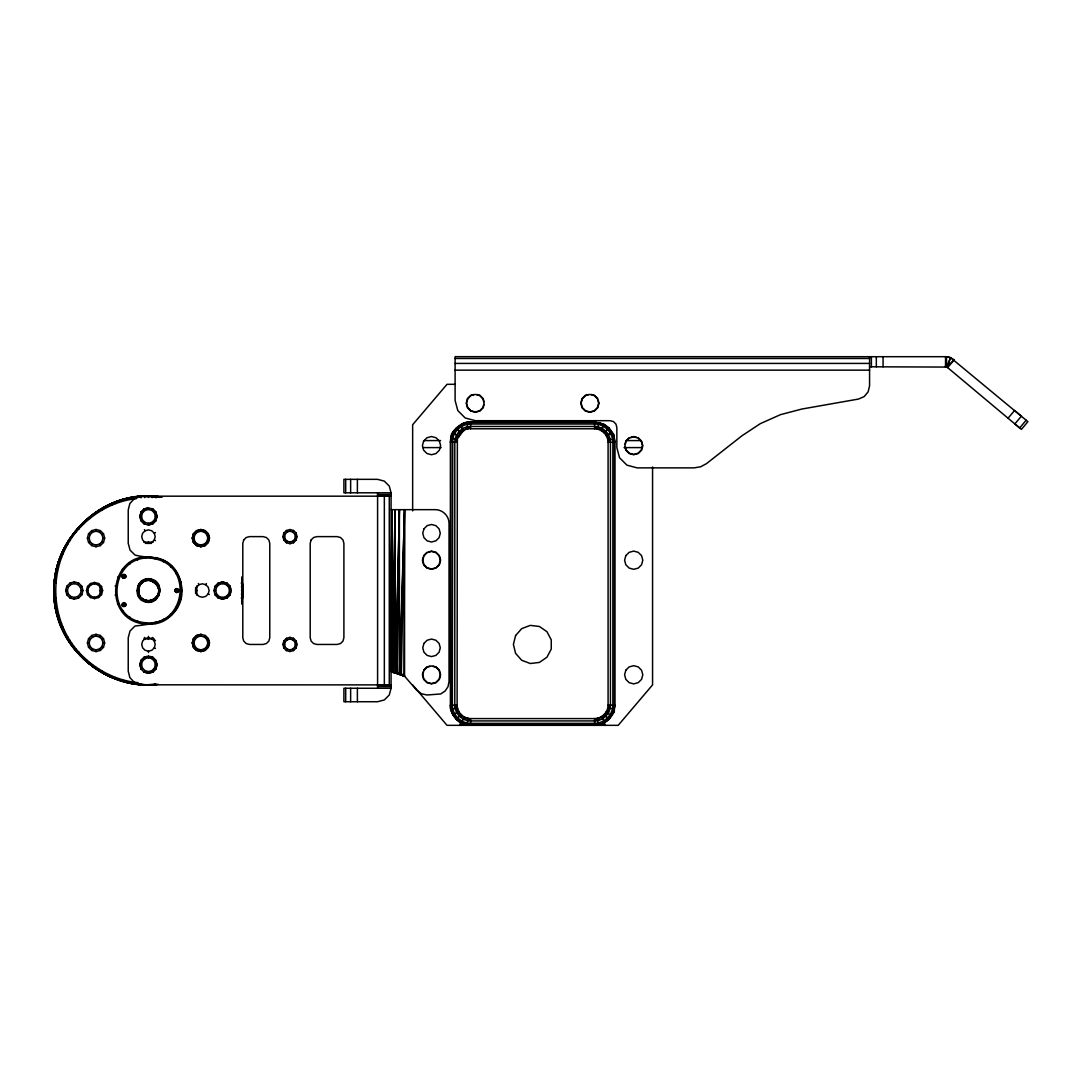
<?xml version="1.0" encoding="UTF-8"?>
<svg xmlns="http://www.w3.org/2000/svg" width="1082" height="1082" viewBox="0 0 1082 1082"><rect width="100%" height="100%" fill="white"/><g stroke="black" fill="none" stroke-linecap="round" stroke-linejoin="round"><path stroke-width="1.5" d="M395.863 673.247L399.393 509.663L397.243 673.653L399.407 674.329L404.56 509.663L404.56 676.169L399.407 674.329L399.393 509.663L395.539 673.153L395.025 509.663L392.982 672.395L391.819 672.003L392.103 509.663L391.075 579.925L391.359 671.814L404.56 676.169L416.705 690.181L421.331 693.738L427.025 694.996L440.712 693.968L445.094 691.046L448.016 686.678L449.03 681.525L449.03 523.147C448.895 515.898 442.795 509.811 435.559 509.663L391.075 509.663M404.019 675.952L404.56 509.663L399.921 674.492M397.256 672.99L393.956 672.693L395.025 509.663L392.347 672.179L392.103 509.663L391.819 672.003M399.975 674.505L404.56 676.169L402.531 674.492L403.938 675.222L403.397 674.505L404.56 676.169L401.327 674.965L404.56 509.663M158.31 684.324C106.104 691.317 54.884 646.982 54.181 594.329C50.773 542.623 96.623 494.853 148.45 496.178L391.075 496.178M138.104 682.661C115.368 680.632 94.148 668.919 78.837 652.216L77.823 653.109C19.517 589.582 75.848 485.223 159.825 496.868C90.063 486.143 32.325 563.925 61.647 627.519C76.768 664.118 116.599 688.274 156.051 684.581C101.667 690.275 50.678 641.288 54.181 586.742C55.101 532.669 108.768 488.063 162.084 497.22M54.181 594.329C50.367 538.052 105.319 487.63 161.042 497.301M152.197 497.612L152.251 496.259L160.623 497.274M241.773 604.162L242.801 590.542L241.773 576.909M139.686 596.168L138.658 596.493L139.686 596.168C143.947 603.526 156.403 601.89 158.459 593.477C155.619 605.433 135.872 601.335 138.104 589.108C139.456 575.489 161.191 578.897 158.797 591.962L159.798 592.097M155.037 558.867L155.308 557.541C195.436 565.237 186.861 627.574 146.151 624.152L146.246 622.813C101.451 619.797 111.081 549.67 155.037 558.867C193.556 566.251 185.333 626.086 146.246 622.813M149.235 579.1L149.167 580.114C154.983 580.452 159.649 586.16 158.797 591.962M155.186 684.351C102.533 689.991 52.937 643.235 54.1 590.542C53.059 538.701 100.504 493.122 152.251 496.259M155.943 497.828L156.051 496.489M241.854 602.309L242.801 590.542L241.854 578.762M457.361 439.738L457.118 705.112C457.091 712.308 463.407 718.651 470.602 718.583L594.613 718.583C601.808 718.624 608.152 712.294 608.084 705.112L608.084 442.267C608.125 435.059 601.795 428.729 594.613 428.783L470.602 428.783C461.771 426.2 459.58 440.793 455.13 438.981C442.322 437.764 463.461 419.424 470.602 422.048L594.613 422.048L604.256 424.496C610.532 428.147 614.887 434.91 614.833 442.267L614.833 705.112C614.982 715.878 605.379 725.481 594.613 725.332L594.613 718.583M100.112 595.195L100.112 585.876M195.626 593.558L195.626 587.512M196.789 595.195L196.789 585.876M139.524 595.966C133.384 560.841 182.06 593.531 145.827 602.038C131.125 598.941 136.494 575.435 151.074 579.032C165.789 582.13 160.42 605.636 145.827 602.038L146.124 600.726C136.481 599.022 135.466 584.456 144.149 581.102M160.231 497.138L140.592 496.516L134.33 498.667L129.854 503.536L128.231 509.947L128.231 543.353L130.043 550.102L134.98 555.025C146.733 558.407 160.217 555.688 170.117 564.723C178.949 572.743 183.25 584.564 181.641 596.385C177.299 620.784 155.037 623.719 134.98 626.045L130.043 630.968L128.231 637.717L128.231 671.124L129.854 677.535L134.33 682.404L140.592 684.554L148.45 684.892L137.076 684.203L137.238 682.864M241.922 601.037L242.733 594.329L242.125 579.168L242.125 601.903L242.733 594.329L241.381 594.275M78.837 652.216L78.729 652.067C48.122 618.363 48.122 562.708 78.729 529.003L78.837 528.868C93.796 512.584 114.313 500.952 136.454 498.613M241.962 601.457L241.962 579.614M466.829 429.324C470.913 418.22 455.346 423.184 464.219 430.514L467.316 426.795L470.602 426.457L594.613 426.457C603.053 426.416 610.464 433.828 610.424 442.267L610.424 705.112C610.464 713.552 603.053 720.964 594.613 720.923L470.602 720.923C462.163 720.964 454.751 713.552 454.792 705.112L454.792 442.267C454.819 434.991 460.215 428.364 467.316 426.795L467.816 429.189L470.602 426.457M598.387 718.042C594.302 729.146 609.869 724.183 600.997 716.852L597.9 720.571L597.399 718.191L594.613 720.923M391.075 684.892L144.65 684.811L129.583 682.985L129.854 681.66M159.906 590.542L155.578 582.9L150.574 580.304L150.79 579.316L144.961 580.696L139.686 584.902L138.658 584.578L140.633 582.157M598.725 422.9L597.399 429.108L602.16 428.364L604.054 424.861C610.234 428.418 614.319 435.126 614.414 442.267L614.414 705.112C614.468 715.675 605.176 724.967 594.613 724.913L470.602 724.913C460.026 724.967 450.748 715.675 450.802 705.112L450.802 442.267C450.748 431.691 460.026 422.413 470.602 422.467L594.613 422.467L604.054 424.861M158.459 587.594L158.905 590.542L157.702 595.384L154.388 599.13C128.92 610.059 137.969 563.573 157.864 585.998L159.081 585.416L157.647 585.727M150.777 580.358L151.074 579.032M125.877 682.147L126.202 680.835M65.677 590.542L66.841 586.214L70.005 583.063L74.32 581.9L78.634 583.063L81.799 586.214L82.949 590.542L81.799 594.857L78.634 598.008L74.32 599.171L70.005 598.008L66.841 594.857L65.677 590.542L67.409 590.542L68.342 587.08L70.871 584.551L74.32 583.631L77.769 584.551L80.298 587.08L81.231 590.542L80.298 593.991L77.769 596.52L74.32 597.44L70.871 596.52L68.342 593.991L67.409 590.542M87.399 538.119L88.548 533.791L91.713 530.64L96.028 529.477L100.356 530.64L103.507 533.791L104.67 538.119L103.507 542.434L100.356 545.598L96.028 546.748L91.713 545.598L88.548 542.434L87.399 538.119L89.13 538.119L90.049 541.568L92.579 544.097L96.028 545.017L99.49 544.097L102.019 541.568L102.939 538.119L102.019 534.657L99.49 532.128L96.028 531.208L92.579 532.128L90.049 534.657L89.13 538.119M86.452 590.542L87.534 586.498L90.496 583.536L94.54 582.454L98.584 583.536L101.546 586.498L102.628 590.542L101.546 594.573L98.584 597.534L94.54 598.617L90.496 597.534L87.534 594.573L86.452 590.542L87.804 590.542L88.697 587.161L91.172 584.699L94.54 583.793L97.907 584.699L100.369 587.161L101.275 590.542L100.369 593.91L97.907 596.371L94.54 597.278L91.172 596.371L88.697 593.91L87.804 590.542M87.399 642.951L88.548 638.637L91.713 635.472L96.028 634.322L100.356 635.472L103.507 638.637L104.67 642.951L103.507 647.279L100.356 650.431L96.028 651.594L91.713 650.431L88.548 647.279L87.399 642.951L89.13 642.951L90.049 639.503L92.93 636.879M89.13 642.951L90.049 646.414L92.579 648.943L96.028 649.863L99.49 648.943L102.019 646.414L102.939 642.951L102.019 639.503L99.49 636.973L96.028 636.054L92.579 636.973L91.713 635.472M121.914 576.381L123.943 574.366L125.688 575.367L125.688 577.396L122.929 578.14L121.914 576.381L125.958 576.381M144.244 523.702L141.16 520.618L140.024 516.398L141.16 512.192L144.244 509.108L148.45 507.972L152.765 508.919L155.93 512.084L157.093 516.398L155.93 520.712L152.765 523.877L148.45 525.04L144.136 523.877L140.971 520.712L139.821 516.398L140.971 512.084L144.136 508.919L147.017 508.148M141.539 516.398L142.472 512.949L145.002 510.42L148.45 509.487L151.913 510.42L154.442 512.949L155.362 516.398L154.442 519.86L151.913 522.39L148.45 523.309L145.002 522.39L142.472 519.86L141.539 516.398L139.821 516.398M121.914 604.689L123.943 602.66L125.688 603.675L125.688 605.704L122.929 606.434L121.914 604.689L125.958 604.689M154.293 539.986L155.199 536.618L154.293 533.25L151.818 530.789L148.45 529.882L145.083 530.789L142.621 533.25L141.715 536.618L142.621 539.986L145.083 542.461L148.45 543.353L151.818 542.461L154.293 539.986L155.456 540.662M149.898 656.422L152.765 657.193L155.93 660.358L157.093 664.673L155.93 668.987L152.765 672.152L148.45 673.302L144.136 672.152L140.971 668.987L139.821 664.673L140.971 660.358L144.136 657.193L147.017 656.422M141.539 664.673L142.472 661.21L145.002 658.681L148.45 657.761L151.913 658.681L154.442 661.21L155.362 664.673L154.442 668.121L151.913 670.651L148.45 671.584L145.002 670.651L142.472 668.121L141.539 664.673L139.821 664.673M154.293 647.82L155.199 644.453L154.293 641.085L151.818 638.61L148.45 637.717L145.083 638.61L142.621 641.085L141.715 644.453L142.621 647.82L145.083 650.282L148.45 651.188L151.818 650.282L154.293 647.82L155.456 648.497M174.743 590.542L175.744 588.784L178.516 589.528L178.516 591.543L176.758 592.557L174.743 590.542L178.787 590.542M192.244 538.119L193.394 533.791L196.559 530.64L200.873 529.477L205.188 530.64L208.353 533.791L209.516 538.119L208.353 542.434L205.188 545.598L200.873 546.748L196.559 545.598L193.394 542.434L192.244 538.119L193.962 538.119L194.895 541.568L197.424 544.097L200.873 545.017L204.322 544.097L206.851 541.568L207.785 538.119L206.851 534.657L204.322 532.128L200.873 531.208L197.424 532.128L194.895 534.657L193.962 538.119M192.244 642.951L193.394 638.637L196.559 635.472L200.873 634.322L205.188 635.472L208.353 638.637L209.516 642.951L208.353 647.279L205.188 650.431L200.873 651.594L196.559 650.431L193.394 647.279L192.244 642.951L193.962 642.951L194.895 639.503L197.424 636.973L200.873 636.054L204.322 636.973L206.851 639.503L207.785 642.951L206.851 646.414L204.322 648.943L200.873 649.863L197.424 648.943L194.895 646.414L193.962 642.951M208.204 593.91L209.11 590.542L208.204 587.161L205.742 584.699L202.375 583.793L198.993 584.699L196.532 587.161L195.626 590.542L196.532 593.91L198.993 596.371L202.375 597.278L205.742 596.371L208.204 593.91L209.367 594.573M230.831 591.976L230.06 594.857L226.909 598.008L222.594 599.171L218.266 598.008L215.115 594.857L213.952 590.542L215.115 586.214L218.266 583.063L222.594 581.9L226.909 583.063L230.06 586.214L230.831 589.095M215.683 590.542L216.603 587.08L219.132 584.551L222.594 583.631L226.043 584.551L228.573 587.08L229.492 590.542L228.573 593.991L226.043 596.52L222.594 597.44L219.132 596.52L216.603 593.991L215.683 590.542L213.952 590.542M282.902 536.618L283.849 533.074L286.446 530.491L289.99 529.544L293.52 530.491L296.116 533.074L297.063 536.618L296.116 540.161L293.52 542.745L289.99 543.691L286.446 542.745L283.849 540.161L282.902 536.618L284.593 536.618L285.31 533.926L287.285 531.952L289.99 531.221L292.681 531.952L294.656 533.926L295.372 536.618L294.656 539.309L292.681 541.284L289.99 542.014L287.285 541.284L285.31 539.309L284.593 536.618M282.902 644.453L283.849 640.909L286.446 638.326L289.99 637.379L293.52 638.326L296.116 640.909L297.063 644.453L296.116 647.996L293.52 650.58L289.99 651.526L286.446 650.58L283.849 647.996L282.902 644.453L284.593 644.453L285.31 641.761L287.285 639.787L289.99 639.056L292.681 639.787L294.656 641.761L295.372 644.453L294.656 647.144L292.681 649.119L289.99 649.849L287.285 649.119L285.31 647.144L284.593 644.453M423.224 557.176L422.413 560.206L423.63 564.763L426.957 568.091L431.515 569.308L436.06 568.091M391.075 688.26L389.277 694.996L384.34 699.932L377.591 701.731L343.9 701.731L343.9 688.26L391.075 688.26L391.075 492.81L389.277 486.075L384.34 481.138L377.591 479.34L343.9 479.34L343.9 492.81L391.075 492.81M484.006 404.695L483.194 407.725L479.867 411.052L475.323 412.269L470.765 411.052L467.438 407.725L466.22 403.18L467.438 398.622L470.765 395.295L473.808 394.484M423.224 671.746L422.413 674.776L423.63 679.334L426.957 682.661L431.515 683.878L436.06 682.661L439.387 679.334L440.617 674.776L439.387 670.231L436.06 666.904L433.03 666.093M625.004 444.12L625.815 441.091L629.156 437.75M146.151 624.152C100.504 621.338 108.687 549.561 153.779 557.433M138.104 589.108L139.686 584.902M137.076 684.203L122.198 681.16L122.577 679.875M118.574 680.037L119.006 678.752M468.073 718.353C467.289 734.948 448.083 713.241 450.382 705.112L450.382 442.267C450.301 431.366 459.85 422.278 470.602 422.048L470.602 428.783M597.142 429.027L597.9 426.795L594.613 428.783L594.613 422.048L603.58 424.401M137.171 622.285L137.617 621.014M144.623 601.335L144.961 600.375C149.965 602.214 155.916 599.577 158.04 594.694L158.959 595.1M869.576 366.784L946.682 367.068L950.578 357.642L1027.9 421.655L1021.394 429.405L947.169 367.204L950.578 357.642L946.439 356.708L455.103 356.668L455.103 400.475L457.808 410.592L465.206 417.99L475.323 420.695L610.113 420.695L613.48 421.601L615.942 424.063L616.848 427.444L616.848 447.664L619.553 457.767L626.965 465.165L637.068 467.87L694.103 467.87L700.703 466.761L706.587 463.556L741.914 435.816L760.308 423.657L780.447 414.663L801.776 409.064L858.445 399.069L864.153 396.607L868.143 391.846L869.576 385.801L869.576 356.668M54.912 600.632C57.982 635.296 82.516 666.512 114.99 678.752L115.476 677.494M108.579 674.559L108.011 675.777L122.198 681.16M153.265 581.264L153.725 580.358M163.341 561.815L163.95 560.611M91.713 545.598L92.579 544.097M99.49 532.128L100.356 530.64M70.005 598.008L70.871 596.52M77.769 584.551L78.634 583.063M90.496 597.534L91.172 596.371M97.907 584.699L98.584 583.536M144.136 523.877L145.002 522.39M151.913 510.42L152.765 508.919M122.929 578.14L124.944 574.637M91.713 650.431L92.579 648.943M99.49 636.973L100.356 635.472M122.929 606.434L124.944 602.931M101.275 672.247L101.951 671.083M196.559 545.598L197.424 544.097M204.322 532.128L205.188 530.64M175.744 592.287L177.773 588.784M151.818 638.61L152.494 637.447L154.469 639.421M144.136 672.152L145.002 670.651M151.913 658.681L152.765 657.193M205.742 584.699L206.419 583.536M218.266 598.008L219.132 596.52M226.043 584.551L226.909 583.063M196.559 650.431L197.424 648.943M204.322 636.973L205.188 635.472M286.446 542.745L287.285 541.284M292.681 531.952L293.52 530.491M286.446 650.58L287.285 649.119M292.681 639.787L293.52 638.326M98.029 670.285L98.746 669.136M608.909 719.408L613.291 712.849L614.833 705.112L608.084 705.112L610.072 708.399C619.418 707.736 611.506 719.841 606.393 711.496L605.785 716.284L608.909 719.408L602.349 723.79L594.613 725.332M84.031 657.613L83.098 658.586L94.851 668.189L95.622 667.08M129.015 618.065L129.799 616.97M154.483 582.008L155.064 581.169M91.767 665.971L92.579 664.889M108.849 674.668L108.011 675.777L94.851 668.189M141.106 599.753L141.945 598.698M154.969 582.373L155.808 581.318M145.827 602.038L154.969 598.698L157.864 595.073L159.081 595.655L157.647 595.343M88.778 663.618L89.63 662.576M1008.072 418.207L1014.564 410.47L1021.367 416.178L1014.862 423.914L1019.677 427.945L1026.169 420.208M954.216 359.833L947.71 367.569L945.546 366.784L945.546 356.668L950.145 357.547L954.216 359.833L946.682 367.068L946.439 356.708L945.546 366.784L947.169 367.204M77.823 653.109L78.729 652.067M85.884 661.156L86.776 660.155M170.537 566.887L171.456 565.913M600.456 430.122L602.16 428.364L600.997 430.474L605.785 431.082L608.909 427.972L604.906 425.294M464.76 717.258L460.959 722.871L470.602 725.332L470.602 718.583L467.316 720.571L467.816 718.259L463.055 719.003L464.205 716.893L459.417 716.284L456.306 719.408L452.831 714.756L450.829 709.305L457.524 707.899L454.792 705.112M215.291 586.322L218.375 583.239L222.594 582.116L226.801 583.239L229.884 586.322L231.007 590.542L229.884 594.748L226.801 597.832L222.594 598.955L218.375 597.832L215.291 594.748M423.63 555.661L426.957 552.334M437.169 566.982L439.387 564.763L440.617 560.206L439.387 555.661L436.06 552.334L431.515 551.103L428.486 551.928M423.63 670.231L426.957 666.904L430 666.093M80.406 655.895L81.38 654.962M139.564 583.306L141.85 581.169L142.432 582.008M75.361 650.214L76.416 649.362M122.32 611.803L123.362 610.951M73.021 647.212L74.103 646.414M70.803 644.128L71.912 643.371M68.707 640.963L69.843 640.246M574.569 725.332L575.949 724.467L574.177 725.332M157.377 585.105L158.243 584.578M176.095 573.731L177.245 573.027M88.548 542.434L90.049 541.568M102.019 534.657L103.507 533.791M140.971 520.712L142.472 519.86M154.442 512.949L155.93 512.084M154.293 533.25L155.456 532.574M66.841 594.857L68.342 593.991M80.298 587.08L81.799 586.214M87.534 594.573L88.697 593.91M100.369 587.161L101.546 586.498M122.185 577.396L125.688 575.367M193.394 542.434L194.895 541.568M206.851 534.657L208.353 533.791M66.746 637.717L67.909 637.041M122.185 605.704L125.688 603.675M175.014 591.543L178.516 589.528M88.548 647.279L90.049 646.414M102.019 639.503L103.507 638.637M283.849 540.161L285.31 539.309M294.656 533.926L296.116 533.074M215.115 594.857L216.603 593.991M228.573 587.08L230.06 586.214M154.293 641.085L155.456 640.409M140.971 668.987L142.472 668.121M154.442 661.21L155.93 660.358M193.394 647.279L194.895 646.414M206.851 639.503L208.353 638.637M283.849 647.996L285.31 647.144L283.809 647.82M294.656 641.761L296.116 640.909M453.196 714.553L458.849 711.496L455.13 708.399L457.659 708.886M137.833 595.655L139.037 595.073M63.216 630.982L64.433 630.4M117.546 603.959L118.777 603.418M158.04 586.376L158.959 585.971M61.647 627.519L62.891 626.992M603.431 432.083L605.785 431.082L604.067 432.8L608.503 434.721C615.55 428.323 616.524 442.254 607.692 439.481L610.424 442.267M461.771 715.297L459.417 716.284L461.148 714.566L456.712 712.646L459.268 712.402M60.227 623.989L61.498 623.516M58.955 620.419L60.24 619.986M59.118 616.415L57.819 616.781L59.253 616.74M179.598 581.805L180.897 581.44M588.378 394.484L585.348 395.295L582.008 398.622L580.791 403.18L582.008 407.725L585.348 411.052L589.893 412.269L594.437 411.052L597.764 407.725L598.995 403.18L598.184 400.151M148.45 524.824L152.67 523.702L155.754 520.618L156.876 516.398L155.754 512.192L152.67 509.108M630.671 437.344L633.7 436.533L636.73 437.344M200.873 634.539L196.667 635.661L193.583 638.745L192.447 642.951L193.583 647.171L196.667 650.255L200.873 651.378L205.093 650.255L208.177 647.171L209.299 642.951L208.177 638.745L205.093 635.661M601.349 725.332L605.393 724.237M56.846 613.115L58.144 612.791M146.976 580.277L149.167 580.114L147.666 579.1L147.747 580.114M56.007 609.409L57.332 609.139M115.071 595.127L116.41 594.938M158.797 589.108L159.798 588.973M460.959 424.496L461.635 424.401M54.79 601.903L56.129 601.741M152.251 684.811L155.605 684.406M143.798 542.204L153.117 542.204M145.434 543.367L151.48 543.367M143.798 638.867L153.117 638.867M605.947 434.964L608.503 434.721L606.353 435.884L610.072 438.981L607.557 438.494M54.411 598.13L55.75 598.021M241.151 583.049L242.503 582.941M241.381 586.796L242.733 586.742L241.922 580.033M144.65 684.811L156.457 684.338M393.956 672.693L397.757 672.612L394.511 672.449M455.103 358.48L869.576 358.48M455.103 363.417L869.576 363.417M455.103 370.152L869.576 370.152M455.4 384.313L447.015 384.313L412.648 424.739L412.648 510.893M424.279 440.577L440.59 440.577M626.248 440.577L640.936 440.577M608.084 442.267L614.833 442.267L613.291 434.531L608.909 427.972M422.737 447.596L441.158 447.596M624.057 447.596L642.465 447.596M377.591 494.501L391.075 494.501M377.591 495.732L391.075 495.732M155.362 516.398L157.093 516.398M295.372 536.618L297.063 536.618M102.939 538.119L104.67 538.119M207.785 538.119L209.516 538.119M81.231 590.542L82.949 590.542M99.598 590.542L100.937 590.542M101.275 590.542L102.628 590.542M136.657 590.542L138.009 590.542M160.244 590.542L158.905 590.542L157.702 585.687L154.388 581.94L149.708 580.168L144.745 580.764L140.633 583.604L138.307 588.04L138.307 593.031L140.633 597.467L144.745 600.307L148.45 600.983M180.802 590.542L182.155 590.542M195.964 590.542L197.316 590.542M229.492 590.542L231.223 590.542M241.462 590.542L242.801 590.542M102.939 642.951L104.67 642.951M207.785 642.951L209.516 642.951M295.372 644.453L297.063 644.453M155.362 664.673L157.093 664.673M377.591 685.339L391.075 685.339M377.591 686.57L391.075 686.57M457.118 705.112L450.382 705.112L451.924 712.849M394.578 672.463L397.757 672.612M54.411 582.941L55.75 583.049M241.151 598.021L242.503 598.13M148.45 580.087L150.574 580.304M54.79 579.168L56.129 579.33M144.745 600.307L149.708 600.902L151.074 602.038L150.777 600.726M115.071 585.944L116.41 586.133M397.527 673.734L400.272 674.235M470.602 725.332L462.866 723.79L456.306 719.408M56.007 571.661L57.332 571.932M56.846 567.955L58.144 568.28M591.408 394.484L594.437 395.295L597.764 398.622M476.837 394.484L479.867 395.295L483.194 398.622L484.006 401.665M459.823 724.237L463.867 725.332M144.244 671.963L148.45 673.099L152.67 671.963L155.754 668.879L156.876 664.673L155.754 660.453L152.67 657.369L148.45 656.247L144.244 657.369L141.16 660.453L140.024 664.673L141.16 668.879M179.598 599.266L180.897 599.631M114.99 678.752L129.583 682.985M144.149 599.969L140.349 597.129L138.104 591.962M58.955 560.652L60.24 561.085M607.854 707.642L610.072 708.399L607.759 707.899L608.503 712.646L606.759 710.955M598.819 422.494L604.256 424.496M60.227 557.081L61.498 557.555M402.531 674.492L403.789 675.006M61.647 553.551L62.891 554.079M117.546 577.112L118.777 577.653M137.941 585.971L138.875 586.376M296.157 647.82L294.656 647.144L296.116 647.996M137.833 585.416L139.037 585.998M155.267 598.387L156.268 598.914L155.578 598.17M283.849 533.074L285.31 533.926M294.656 539.309L296.116 540.161M206.851 541.568L208.353 542.434M193.394 533.791L194.895 534.657M140.971 512.084L142.472 512.949M154.442 519.86L155.93 520.712M215.115 586.214L216.603 587.08M228.573 593.991L230.06 594.857M283.849 640.909L285.31 641.761M88.548 533.791L90.049 534.657M102.019 541.568L103.507 542.434M175.014 589.528L178.516 591.543M66.746 543.353L67.909 544.03M122.185 575.367L125.688 577.396M193.394 638.637L194.895 639.503M206.851 646.414L208.353 647.279M122.185 603.675L125.688 605.704M87.534 586.498L88.697 587.161M100.369 593.91L101.546 594.573M66.841 586.214L68.342 587.08M80.298 593.991L81.799 594.857M140.971 660.358L142.472 661.21M154.442 668.121L155.93 668.987M88.548 638.637L90.049 639.503M102.019 646.414L103.507 647.279M138.658 584.578L139.524 585.105M176.095 607.34L177.245 608.043M68.707 540.107L69.843 540.824M122.32 569.267L123.362 570.119M156.552 597.129L157.336 597.764M75.361 530.856L76.416 531.708M78.837 528.868L77.823 527.962L78.729 529.003M196.667 650.255L194.043 647.631M458.457 436.425L452.831 432.624L450.382 442.267L457.118 442.267L455.13 438.981L457.443 439.468L456.712 434.721L458.822 435.87L459.417 431.082L456.306 427.972M638.245 437.75L641.572 441.091L642.803 445.635L641.572 450.18L638.245 453.52L633.7 454.738L629.156 453.52L625.815 450.18L625.004 447.15M83.098 522.484L84.031 523.458M170.537 614.184L171.456 615.158M412.648 684.892L447.015 725.332L618.201 725.332L652.568 684.892L652.568 466.978M88.778 517.453L89.63 518.494M141.106 581.318L141.945 582.373M154.969 598.698L155.808 599.753M129.015 563.005L129.799 564.101M154.483 599.076L155.064 599.901M286.446 530.491L287.285 531.952M292.681 541.284L293.52 542.745M286.446 638.326L287.285 639.787M292.681 649.119L293.52 650.58M196.559 530.64L197.424 532.128M204.322 544.097L205.188 545.598M198.331 583.536L198.993 584.699M144.136 508.919L145.002 510.42M151.913 522.39L152.765 523.877M144.406 529.612L145.083 530.789M175.744 588.784L177.773 592.287M196.559 635.472L197.424 636.973M204.322 648.943L205.188 650.431M101.275 508.824L101.951 509.987M122.929 574.637L124.944 578.14M91.713 530.64L92.579 532.128M99.49 544.097L100.356 545.598M144.406 637.447L145.083 638.61M122.929 602.931L124.944 606.434M144.136 657.193L145.002 658.681M151.913 670.651L152.765 672.152M90.496 583.536L91.172 584.699M97.907 596.371L98.584 597.534M99.49 648.943L100.356 650.431M218.266 583.063L219.132 584.551M226.043 596.52L226.909 598.008M70.005 583.063L70.871 584.551M77.769 596.52L78.634 598.008M104.602 506.985L105.238 508.188M143.176 580.358L143.649 581.264M163.341 619.256L163.95 620.459M398.906 673.139L399.407 674.329M111.473 503.739L112.001 504.969M604.797 713.931L605.785 716.284L604.081 714.566L602.16 719.003L601.917 716.446M460.418 433.436L459.417 431.082L461.135 432.814L463.055 428.364L463.299 430.934M114.99 502.318L115.476 503.576M137.171 558.785L137.617 560.057M151.953 600.375L152.291 601.335M145.827 579.032L146.124 580.358M155.037 622.204L155.308 623.53M129.583 498.085L129.854 499.411M133.316 497.409L133.532 498.734M140.863 496.489L140.971 497.828M54.1 590.542L54.641 597.264M146.151 556.919L146.246 558.258M144.65 496.259L144.704 497.612M883.061 356.668L883.061 366.784M876.325 356.668L876.325 366.784M871.389 356.668L871.389 366.784M389.277 496.178L389.277 684.892M384.34 496.178L384.34 684.892M377.591 492.81L377.591 688.26M357.385 479.34L357.385 492.81M357.385 688.26L357.385 701.731M350.636 479.34L350.636 492.81M350.636 688.26L350.636 701.731M345.699 479.34L345.699 492.81M345.699 688.26L345.699 701.731M289.99 529.544L289.99 531.221M289.99 542.014L289.99 543.691M289.99 637.379L289.99 639.056M289.99 649.849L289.99 651.526M222.594 581.9L222.594 583.631M222.594 597.44L222.594 599.171M200.873 529.477L200.873 531.208M200.873 545.017L200.873 546.748M200.873 634.322L200.873 636.054M200.873 649.863L200.873 651.594M176.758 588.513L176.758 592.557M148.45 496.178L148.45 497.531M148.45 507.769L148.45 509.487M148.45 523.309L148.45 525.04M148.45 541.676L148.45 543.015M148.45 636.365L148.45 637.717M148.45 638.055L148.45 639.394M148.45 651.188L148.45 652.541M148.45 656.03L148.45 657.761M148.45 671.584L148.45 673.302M123.943 574.366L123.943 578.41M123.943 602.66L123.943 606.704M96.028 529.477L96.028 531.208M96.028 545.017L96.028 546.748M96.028 634.322L96.028 636.054M96.028 649.863L96.028 651.594M94.54 582.454L94.54 583.793M94.54 597.278L94.54 598.617M74.32 581.9L74.32 583.631M74.32 597.44L74.32 599.171M452.749 438.467L452.357 705.112C452.303 714.85 460.864 723.398 470.602 723.358L594.613 723.358C604.351 723.398 612.899 714.85 612.858 705.112L612.858 442.267C612.899 432.53 604.351 423.968 594.613 424.022L470.602 424.022C462.217 424.063 454.562 430.284 452.749 438.467M515.6 635.526L513.395 644.453L515.6 653.379L521.7 660.263L530.288 663.523L539.418 662.414L546.978 657.193L551.252 649.051L551.252 639.854L546.978 631.712L539.418 626.492L530.288 625.382L521.7 628.642L515.6 635.526M193.583 533.899L192.447 538.119L193.583 542.325L196.667 545.409L200.873 546.545L205.093 545.409L208.177 542.325L209.299 538.119L208.177 533.899L205.093 530.816L200.873 529.693L196.667 530.816L193.583 533.899M243.707 539.986L242.801 543.353L242.801 637.717L243.707 641.085L246.182 643.547L249.55 644.453L263.021 644.453L266.388 643.547L268.863 641.085L269.77 637.717L269.77 543.353L268.863 539.986L266.388 537.524L263.021 536.618L249.55 536.618L246.182 537.524L243.707 539.986M311.102 539.986L310.196 543.353L310.196 637.717L311.102 641.085L313.577 643.547L316.945 644.453L337.165 644.453L340.532 643.547L342.994 641.085L343.9 637.717L343.9 543.353L342.994 539.986L340.532 537.524L337.165 536.618L316.945 536.618L313.577 537.524L311.102 539.986M423.63 441.091L422.413 445.635L423.63 450.18L426.957 453.52L431.515 454.738L436.06 453.52L439.387 450.18L440.617 445.635L439.387 441.091L436.06 437.75L431.515 436.533L426.957 437.75L423.63 441.091M423.928 528.868L422.751 533.25L423.928 537.632L427.133 540.838L431.515 542.014L435.897 540.838L439.103 537.632L440.279 533.25L439.103 528.868L435.897 525.663L431.515 524.486L427.133 525.663L423.928 528.868M423.928 555.823L422.751 560.206L423.928 564.588L427.133 567.793L431.515 568.97L435.897 567.793L439.103 564.588L440.279 560.206L439.103 555.823L435.897 552.618L431.515 551.441L427.133 552.618L423.928 555.823M467.735 398.798L466.558 403.18L467.735 407.562L470.94 410.768L475.323 411.944L479.705 410.768L482.91 407.562L484.087 403.18L482.91 398.798L479.705 395.593L475.323 394.416L470.94 395.593L467.735 398.798M423.928 643.438L422.751 647.82L423.928 652.203L427.133 655.408L431.515 656.585L435.897 655.408L439.103 652.203L440.279 647.82L439.103 643.438L435.897 640.233L431.515 639.056L427.133 640.233L423.928 643.438M423.928 670.394L422.751 674.776L423.928 679.158L427.133 682.363L431.515 683.54L435.897 682.363L439.103 679.158L440.279 674.776L439.103 670.394L435.897 667.188L431.515 666.012L427.133 667.188L423.928 670.394M582.305 398.798L581.129 403.18L582.305 407.562L585.511 410.768L589.893 411.944L594.275 410.768L597.48 407.562L598.657 403.18L597.48 398.798L594.275 395.593L589.893 394.416L585.511 395.593L582.305 398.798M626.113 441.253L624.936 445.635L626.113 450.017L629.318 453.223L633.7 454.399L638.082 453.223L641.288 450.017L642.465 445.635L641.288 441.253L638.082 438.048L633.7 436.871L629.318 438.048L626.113 441.253M625.815 555.661L624.598 560.206L625.815 564.763L629.156 568.091L633.7 569.308L638.245 568.091L641.572 564.763L642.803 560.206L641.572 555.661L638.245 552.334L633.7 551.103L629.156 552.334L625.815 555.661M625.815 670.231L624.598 674.776L625.815 679.334L629.156 682.661L633.7 683.878L638.245 682.661L641.572 679.334L642.803 674.776L641.572 670.231L638.245 666.904L633.7 665.687L629.156 666.904L625.815 670.231"/></g></svg>
